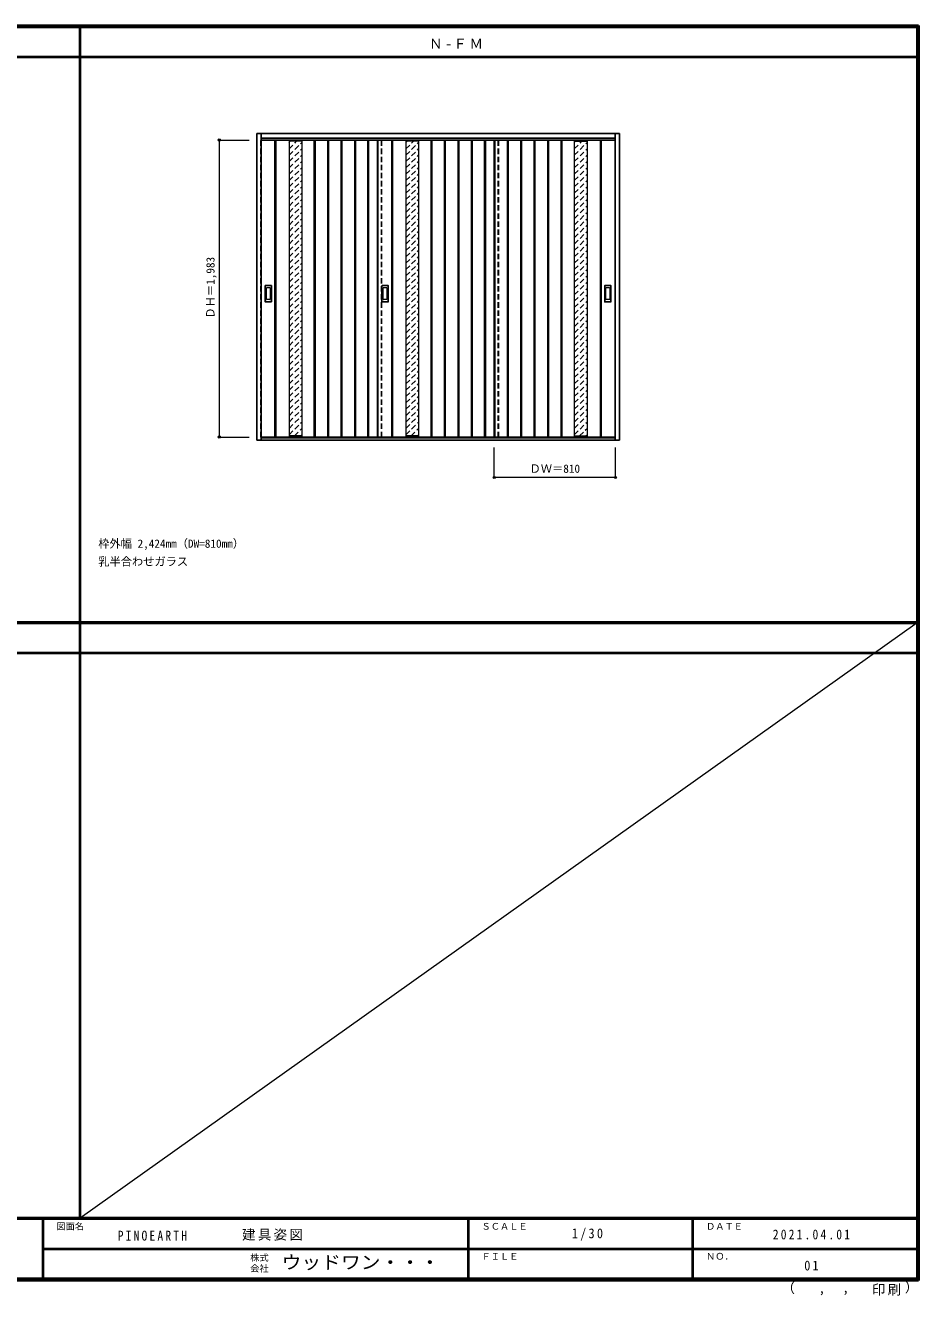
# Model space of a CAD drawing. Units: millimetres, scale not verified. Extents: x -6000 to 5700, y -4307 to 4175.
# Drawn here: x -267 to 5700, y -4307 to 4175 of the extents above; entities that cross this region are included whole.
import ezdxf
from ezdxf.enums import TextEntityAlignment as Align

# ---------------------------------------------------------------- set-up
doc = ezdxf.new("R2010")
doc.units = ezdxf.units.MM
doc.header["$LTSCALE"] = 30
doc.header["$PDMODE"] = 32
doc.header["$PDSIZE"] = 15
doc.linetypes.add('DASHED1', pattern=[1.8, 1.2, -0.6])
for name, color, linetype, lineweight in [('0-2_扉', 4, 'DASHED1', 9), ('0-3_仕上げ', 3, 'Continuous', 25), ('0-4_枠', 3, 'Continuous', 25), ('0-6_引手', 3, 'Continuous', 25), ('0-B_寸法', 4, 'Continuous', 9), ('0-C_ハッチ', 4, 'DASHED1', 9), ('F-0_補助線', 7, 'Continuous', 18), ('F-1_枠', 6, 'Continuous', 40)]:
    doc.layers.add(name, color=color, linetype=linetype, lineweight=lineweight)
doc.layers.add('0-A_文字', color=7, linetype='Continuous')
doc.layers.add('F-A_文字', color=7, linetype='Continuous')
doc.styles.add('ＭＳ ゴシック', font='')
doc.styles.get('ＭＳ ゴシック').set_extended_font_data('MS Gothic')

msp = doc.modelspace()

# ---------------------------------------------------------------- linework, layer by layer
at = {"layer": '0-2_扉'}
for p, q in [((1305, 1426), (1305, 3409)), ((1305, 3409), (1308, 3409)), ((2115, 1426), (2115, 3409)), ((2895, 1426), (2895, 3409)), ((3675, 3409), (3672, 3409)), ((1308, 1426), (1305, 1426))]:
    msp.add_line(p, q, dxfattribs=at)
at = {"layer": '0-2_扉', "color": 3, "linetype": 'Continuous', "lineweight": 25}
for p, q in [((1308, 3409), (3672, 3409)), ((2085, 3409), (2085, 1426)), ((2865, 1426), (2865, 3409)), ((1308, 1426), (3672, 1426))]:
    msp.add_line(p, q, dxfattribs=at)
at = {"layer": '0-2_扉'}
msp.add_lwpolyline([(3672, 1426), (3675, 1426), (3675, 3409)], dxfattribs=at)
at = {"layer": '0-3_仕上げ'}
for p, q in [((1400, 3409), (1400, 1426)), ((1405, 3409), (1405, 1426)), ((1663, 3409), (1663, 1426)), ((1668, 3409), (1668, 1426)), ((1753, 3409), (1753, 1426)), ((1758, 3409), (1758, 1426)), ((1843, 1426), (1843, 3409)), ((1848, 1426), (1848, 3409)), ((1933, 1426), (1933, 3409)), ((1938, 1426), (1938, 3409)), ((2021, 1426), (2021, 3409)), ((2026, 1426), (2026, 3409)), ((2088, 1426), (2088, 3409)), ((2180, 3409), (2180, 1426)), ((2185, 3409), (2185, 1426)), ((2443, 3409), (2443, 1426)), ((2448, 3409), (2448, 1426)), ((2533, 3409), (2533, 1426)), ((2538, 3409), (2538, 1426)), ((2623, 1426), (2623, 3409)), ((2628, 1426), (2628, 3409)), ((2713, 1426), (2713, 3409)), ((2718, 1426), (2718, 3409)), ((2801, 1426), (2801, 3409)), ((2806, 1426), (2806, 3409)), ((2868, 1426), (2868, 3409)), ((2954, 1426), (2954, 3409)), ((2959, 1426), (2959, 3409)), ((3042, 1426), (3042, 3409)), ((3047, 1426), (3047, 3409)), ((3132, 1426), (3132, 3409)), ((3137, 1426), (3137, 3409)), ((3222, 3409), (3222, 1426)), ((3227, 3409), (3227, 1426)), ((3312, 3409), (3312, 1426)), ((3317, 3409), (3317, 1426)), ((3575, 3409), (3575, 1426)), ((3580, 3409), (3580, 1426))]:
    msp.add_line(p, q, dxfattribs=at)
at = {"layer": '0-3_仕上げ', "color": 7, "lineweight": 18}
for p, q in [((1495, 3409), (1495, 1426)), ((1580, 3401), (1495, 3401)), ((1580, 3409), (1580, 1426)), ((2275, 3409), (2275, 1426)), ((2360, 3401), (2275, 3401)), ((2360, 3409), (2360, 1426)), ((3400, 3409), (3400, 1426)), ((3400, 3401), (3485, 3401)), ((3485, 3409), (3485, 1426)), ((1580, 1434), (1495, 1434)), ((2360, 1434), (2275, 1434)), ((3400, 1434), (3485, 1434))]:
    msp.add_line(p, q, dxfattribs=at)
at = {"layer": '0-3_仕上げ', "linetype": 'DASHED1'}
for p, q in [((2112, 1426), (2112, 3409)), ((2892, 1426), (2892, 3409))]:
    msp.add_line(p, q, dxfattribs=at)
at = {"layer": '0-4_枠'}
for p, q in [((1278, 3453), (3702, 3453)), ((1278, 1406), (1278, 3453)), ((1308, 1406), (1308, 3453)), ((1308, 3423), (3672, 3423)), ((3672, 1406), (3672, 3453)), ((3702, 1406), (3702, 3453)), ((3702, 1406), (1278, 1406)), ((3672, 1421), (1308, 1421))]:
    msp.add_line(p, q, dxfattribs=at)
at = {"layer": '0-6_引手'}
for p, q in [((1335, 2330), (1335, 2437)), ((1375.5, 2438.5), (1336.5, 2438.5)), ((1377, 2437), (1377, 2330)), ((2115, 2330), (2115, 2437)), ((2155.5, 2438.5), (2116.5, 2438.5)), ((2157, 2437), (2157, 2330)), ((3603, 2330), (3603, 2437)), ((3643.5, 2438.5), (3604.5, 2438.5)), ((3645, 2437), (3645, 2330)), ((1375.5, 2328.5), (1336.5, 2328.5)), ((2155.5, 2328.5), (2116.5, 2328.5)), ((3643.5, 2328.5), (3604.5, 2328.5))]:
    msp.add_line(p, q, dxfattribs=at)
at = {"layer": '0-6_引手', "color": 7, "lineweight": 18}
for p, q in [((1343.5, 2346), (1343.5, 2421)), ((1367, 2422.5), (1345, 2422.5)), ((1368.5, 2421), (1368.5, 2346)), ((2123.5, 2346), (2123.5, 2421)), ((2147, 2422.5), (2125, 2422.5)), ((2148.5, 2421), (2148.5, 2346)), ((3611.5, 2346), (3611.5, 2421)), ((3635, 2422.5), (3613, 2422.5)), ((3636.5, 2421), (3636.5, 2346)), ((1367, 2344.5), (1345, 2344.5)), ((2147, 2344.5), (2125, 2344.5)), ((3635, 2344.5), (3613, 2344.5))]:
    msp.add_line(p, q, dxfattribs=at)
at = {"layer": '0-6_引手'}
for centre, start, end in [((1336.5, 2437), 90, 180), ((1375.5, 2437), 0, 90), ((2116.5, 2437), 90, 180), ((2155.5, 2437), 0, 90), ((3604.5, 2437), 90, 180), ((3643.5, 2437), 0, 90), ((1336.5, 2330), 180, 270), ((1375.5, 2330), 270, 0), ((2116.5, 2330), 180, 270), ((2155.5, 2330), 270, 0), ((3604.5, 2330), 180, 270), ((3643.5, 2330), 270, 0)]:
    msp.add_arc(centre, 1.5, start, end, dxfattribs=at)
at = {"layer": '0-6_引手', "color": 7, "lineweight": 18}
for centre, start, end in [((1345, 2421), 90, 180), ((1367, 2421), 0, 90), ((2125, 2421), 90, 180), ((2147, 2421), 0, 90), ((3613, 2421), 90, 180), ((3635, 2421), 0, 90), ((1345, 2346), 180, 270), ((1367, 2346), 270, 0), ((2125, 2346), 180, 270), ((2147, 2346), 270, 0), ((3613, 2346), 180, 270), ((3635, 2346), 270, 0)]:
    msp.add_arc(centre, 1.5, start, end, dxfattribs=at)
at = {"layer": '0-B_寸法'}
for p, q in [((1028, 3409), (1028, 1426)), ((1028, 3409), (1228, 3409)), ((1028, 1426), (1228, 1426)), ((2865, 1156), (2865, 1356)), ((3675, 1156), (3675, 1356)), ((3675, 1156), (2865, 1156))]:
    msp.add_line(p, q, dxfattribs=at)
at = {"layer": '0-B_寸法', "color": 7}
for p in [(1028, 3409), (1028, 1426), (2865, 1156), (3675, 1156)]:
    msp.add_point(p, dxfattribs=at)
at = {"layer": '0-C_ハッチ'}
for p, q in [((1495, 3350.81), (1545.19, 3401)), ((1495, 3393.23), (1502.77, 3401)), ((1495, 3308.38), (1580, 3393.38)), ((2275, 3393.23), (2282.77, 3401)), ((2275, 3350.81), (2325.19, 3401)), ((2275, 3308.38), (2360, 3393.38)), ((3400, 3350.81), (3450.19, 3401)), ((3400, 3393.23), (3407.77, 3401)), ((3400, 3308.38), (3485, 3393.38)), ((1495, 3265.95), (1580, 3350.95)), ((1495, 3223.53), (1580, 3308.53)), ((2275, 3265.95), (2360, 3350.95)), ((2275, 3223.53), (2360, 3308.53)), ((3400, 3265.95), (3485, 3350.95)), ((3400, 3223.53), (3485, 3308.53)), ((1495, 3181.1), (1580, 3266.1)), ((1495, 3138.68), (1580, 3223.68)), ((2275, 3181.1), (2360, 3266.1)), ((2275, 3138.68), (2360, 3223.68)), ((3400, 3181.1), (3485, 3266.1)), ((3400, 3138.68), (3485, 3223.68)), ((1495, 3096.25), (1580, 3181.25)), ((1495, 3053.82), (1580, 3138.82)), ((2275, 3096.25), (2360, 3181.25)), ((2275, 3053.82), (2360, 3138.82)), ((3400, 3096.25), (3485, 3181.25)), ((3400, 3053.82), (3485, 3138.82)), ((1495, 3011.4), (1580, 3096.4)), ((1495, 2968.97), (1580, 3053.97)), ((2275, 3011.4), (2360, 3096.4)), ((2275, 2968.97), (2360, 3053.97)), ((3400, 3011.4), (3485, 3096.4)), ((3400, 2968.97), (3485, 3053.97)), ((1495, 2926.54), (1580, 3011.54)), ((1495, 2884.12), (1580, 2969.12)), ((2275, 2926.54), (2360, 3011.54)), ((2275, 2884.12), (2360, 2969.12)), ((3400, 2926.54), (3485, 3011.54)), ((3400, 2884.12), (3485, 2969.12)), ((1495, 2841.69), (1580, 2926.69)), ((1495, 2799.26), (1580, 2884.26)), ((2275, 2841.69), (2360, 2926.69)), ((2275, 2799.26), (2360, 2884.26)), ((3400, 2841.69), (3485, 2926.69)), ((3400, 2799.26), (3485, 2884.26)), ((1495, 2756.84), (1580, 2841.84)), ((1495, 2714.41), (1580, 2799.41)), ((2275, 2756.84), (2360, 2841.84)), ((2275, 2714.41), (2360, 2799.41)), ((3400, 2756.84), (3485, 2841.84)), ((3400, 2714.41), (3485, 2799.41)), ((1495, 2671.98), (1580, 2756.98)), ((1495, 2629.56), (1580, 2714.56)), ((2275, 2671.98), (2360, 2756.98)), ((2275, 2629.56), (2360, 2714.56)), ((3400, 2671.98), (3485, 2756.98)), ((3400, 2629.56), (3485, 2714.56)), ((1495, 2587.13), (1580, 2672.13)), ((1495, 2544.71), (1580, 2629.71)), ((2275, 2587.13), (2360, 2672.13)), ((2275, 2544.71), (2360, 2629.71)), ((3400, 2587.13), (3485, 2672.13)), ((3400, 2544.71), (3485, 2629.71)), ((1495, 2502.28), (1580, 2587.28)), ((1495, 2459.85), (1580, 2544.85)), ((2275, 2502.28), (2360, 2587.28)), ((2275, 2459.85), (2360, 2544.85)), ((3400, 2502.28), (3485, 2587.28)), ((3400, 2459.85), (3485, 2544.85)), ((1495, 2417.43), (1580, 2502.43)), ((1495, 2375), (1580, 2460)), ((2275, 2417.43), (2360, 2502.43)), ((2275, 2375), (2360, 2460)), ((3400, 2417.43), (3485, 2502.43)), ((3400, 2375), (3485, 2460)), ((1495, 2332.57), (1580, 2417.57)), ((1495, 2290.15), (1580, 2375.15)), ((2275, 2332.57), (2360, 2417.57)), ((2275, 2290.15), (2360, 2375.15)), ((3400, 2332.57), (3485, 2417.57)), ((3400, 2290.15), (3485, 2375.15)), ((1495, 2247.72), (1580, 2332.72)), ((1495, 2205.29), (1580, 2290.29)), ((2275, 2247.72), (2360, 2332.72)), ((2275, 2205.29), (2360, 2290.29)), ((3400, 2247.72), (3485, 2332.72)), ((3400, 2205.29), (3485, 2290.29)), ((1495, 2162.87), (1580, 2247.87)), ((1495, 2120.44), (1580, 2205.44)), ((2275, 2162.87), (2360, 2247.87)), ((2275, 2120.44), (2360, 2205.44)), ((3400, 2162.87), (3485, 2247.87)), ((3400, 2120.44), (3485, 2205.44)), ((1495, 2078.02), (1580, 2163.02)), ((1495, 2035.59), (1580, 2120.59)), ((2275, 2078.02), (2360, 2163.02)), ((2275, 2035.59), (2360, 2120.59)), ((3400, 2078.02), (3485, 2163.02)), ((3400, 2035.59), (3485, 2120.59)), ((1495, 1993.16), (1580, 2078.16)), ((1495, 1950.74), (1580, 2035.74)), ((2275, 1993.16), (2360, 2078.16)), ((2275, 1950.74), (2360, 2035.74)), ((3400, 1993.16), (3485, 2078.16)), ((3400, 1950.74), (3485, 2035.74)), ((1495, 1908.31), (1580, 1993.31)), ((1495, 1865.88), (1580, 1950.88)), ((2275, 1908.31), (2360, 1993.31)), ((2275, 1865.88), (2360, 1950.88)), ((3400, 1908.31), (3485, 1993.31)), ((3400, 1865.88), (3485, 1950.88)), ((1495, 1823.46), (1580, 1908.46)), ((1495, 1781.03), (1580, 1866.03)), ((2275, 1823.46), (2360, 1908.46)), ((2275, 1781.03), (2360, 1866.03)), ((3400, 1823.46), (3485, 1908.46)), ((3400, 1781.03), (3485, 1866.03)), ((1495, 1738.6), (1580, 1823.6)), ((2275, 1738.6), (2360, 1823.6)), ((3400, 1738.6), (3485, 1823.6)), ((1495, 1696.18), (1580, 1781.18)), ((1495, 1653.75), (1580, 1738.75)), ((2275, 1696.18), (2360, 1781.18)), ((2275, 1653.75), (2360, 1738.75)), ((3400, 1696.18), (3485, 1781.18)), ((3400, 1653.75), (3485, 1738.75)), ((1495, 1611.32), (1580, 1696.32)), ((1495, 1568.9), (1580, 1653.9)), ((2275, 1611.32), (2360, 1696.32)), ((2275, 1568.9), (2360, 1653.9)), ((3400, 1611.32), (3485, 1696.32)), ((3400, 1568.9), (3485, 1653.9)), ((1495, 1526.47), (1580, 1611.47)), ((1495, 1484.05), (1580, 1569.05)), ((2275, 1526.47), (2360, 1611.47)), ((2275, 1484.05), (2360, 1569.05)), ((3400, 1526.47), (3485, 1611.47)), ((3400, 1484.05), (3485, 1569.05)), ((1495, 1441.62), (1580, 1526.62)), ((1529.81, 1434), (1580, 1484.19)), ((2275, 1441.62), (2360, 1526.62)), ((2309.81, 1434), (2360, 1484.19)), ((3400, 1441.62), (3485, 1526.62)), ((3434.81, 1434), (3485, 1484.19)), ((1572.23, 1434), (1580, 1441.77)), ((2352.23, 1434), (2360, 1441.77)), ((3477.23, 1434), (3485, 1441.77))]:
    msp.add_line(p, q, dxfattribs=at)
at = {"layer": 'F-0_補助線'}
msp.add_line((5690, 184.5), (100, -3790), dxfattribs=at)
at = {"layer": 'F-1_枠'}
for p, q in [((-6000, 4175), (5700, 4175)), ((-6000, 4170), (5700, 4170)), ((-6000, 4165), (5700, 4165)), ((100, -3790), (100, 4175)), ((5690, 4175), (5690, -4205)), ((5695, 4175), (5695, -4205)), ((5700, 4175), (5700, -4205)), ((-6000, 3965), (5700, 3965)), ((-6000, 190.5), (5700, 190.5)), ((-6000, 187.5), (5700, 187.5)), ((-6000, 184.5), (5700, 184.5)), ((-6000, -15.5), (5700, -15.5)), ((5700, -3790), (-6000, -3790)), ((5700, -3795), (-6000, -3795)), ((-150, -3795), (-150, -4195)), ((2690, -3795), (2690, -4195)), ((4190, -3795), (4190, -4195)), ((-150, -3995), (5690, -3995.01)), ((5700, -4195), (-6000, -4195)), ((5700, -4200), (-6000, -4200)), ((5700, -4205), (-6000, -4205))]:
    msp.add_line(p, q, dxfattribs=at)

# ---------------------------------------------------------------- texts
at = {"layer": '0-A_文字', "style": 'ＭＳ ゴシック'}
for s, p in [('枠外幅 2,424mm（DW=810mm）', (220, 670.5)), ('乳半合わせガラス', (220, 550.5))]:
    msp.add_text(s, height=54.99, dxfattribs=at).set_placement(p, align=Align.BOTTOM_LEFT)
at = {"layer": '0-A_文字', "insert": (2430, 4020), "char_height": 65.98, "attachment_point": 7, "style": 'ＭＳ ゴシック'}
msp.add_mtext('\\T1.2;Ｎ-ＦＭ', dxfattribs=at)
at = {"layer": '0-B_寸法', "color": 7, "style": 'ＭＳ ゴシック'}
msp.add_text('ＤＨ＝1,983', height=54.99, rotation=90, dxfattribs=at).set_placement((1013, 2217.25), align=Align.BOTTOM_LEFT)
msp.add_text('ＤＷ＝810', height=54.99, dxfattribs=at).set_placement((3101.25, 1171), align=Align.BOTTOM_LEFT)
at = {"layer": 'F-A_文字', "style": 'ＭＳ ゴシック'}
for s, height, p in [('図面名', 43.99, (-60, -3880)), ('ＳＣＡＬＥ', 43.99, (2780, -3880)), ('ＤＡＴＥ', 43.99, (4280, -3880)), ('株式', 43.99, (1235, -4089)), ('ＦＩＬＥ', 43.99, (2780, -4080)), ('ＮＯ．', 43.99, (4280, -4080)), ('会社', 43.99, (1235, -4161)), ('（', 65.98, (4784.03, -4308.31)), ('）', 65.98, (5608.4, -4304.13)), (',', 65.98, (5031.28, -4308.31)), (',', 65.98, (5190.2, -4305.53))]:
    msp.add_text(s, height=height, dxfattribs=at).set_placement(p, align=Align.BOTTOM_LEFT)
at = {"layer": 'F-A_文字', "style": 'ＭＳ ゴシック', "width": 1.1}
msp.add_text('ウッドワン・・・', height=87.98, dxfattribs=at).set_placement((1445, -4155), align=Align.BOTTOM_LEFT)
at = {"layer": 'F-A_文字', "char_height": 65.98, "attachment_point": 7, "style": 'ＭＳ ゴシック'}
for s, insert in [('\\T1.39;\\W0.85;PINOEARTH', (350, -3940.79)), ('\\T1.17;建具姿図', (1180.42, -3940)), ('\\T1.38;\\W0.9;1/30', (3383.75, -3940)), ('\\T1.39;\\W0.85;2021.04.01', (4726.25, -3932.5)), ('\\T1.36;\\W0.9;01', (4936.25, -4140)), ('\\T1.17;印刷', (5388.15, -4306.92))]:
    msp.add_mtext(s, dxfattribs=dict(at, insert=insert))

doc.saveas('drawing.dxf')
